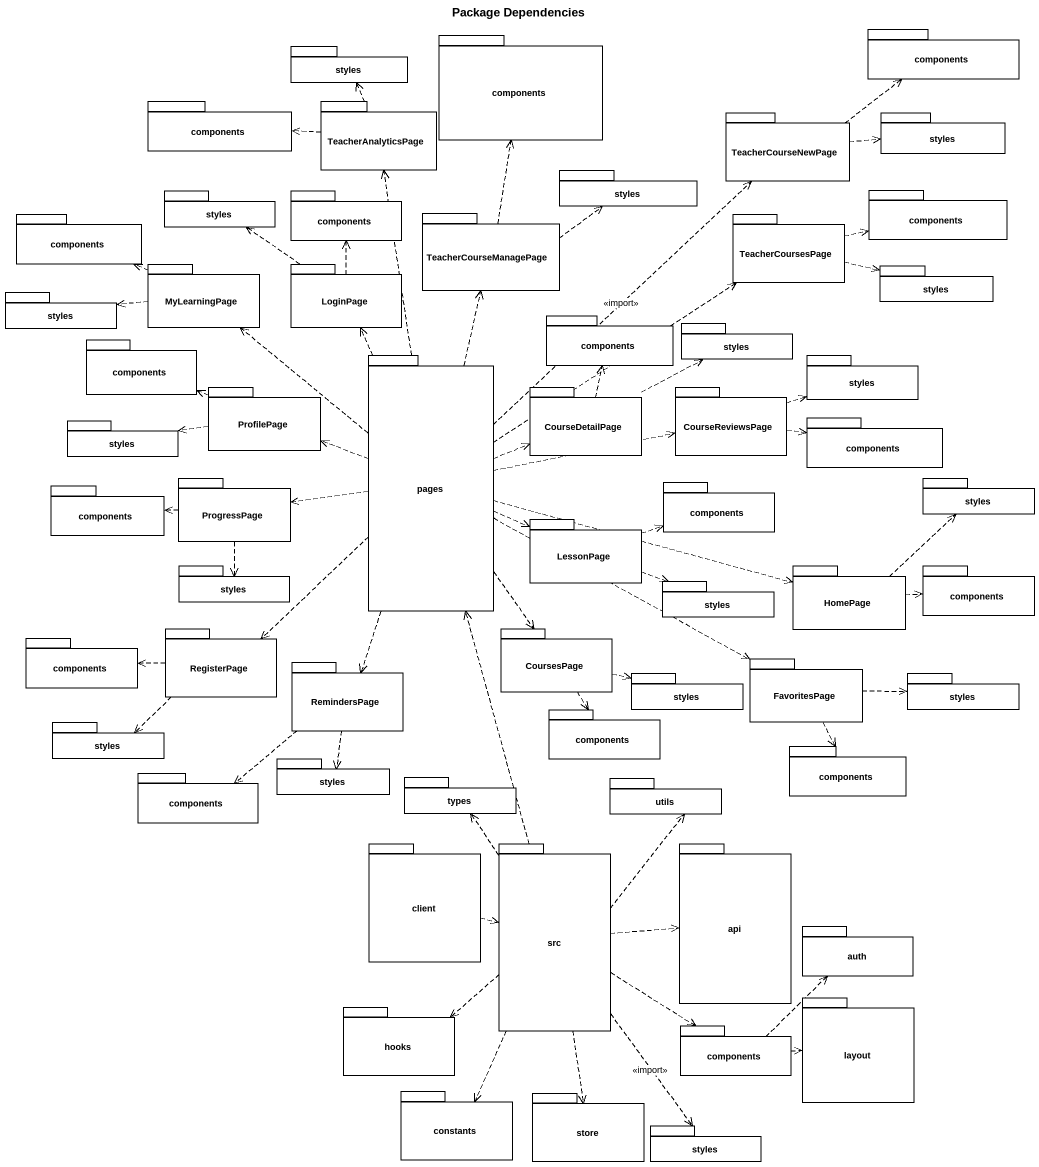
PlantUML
@startuml
title Package Dependencies
package styles {
}
package components {
}
package "components" as components_2 {
}
package "components" as components_3 {
}
package TeacherAnalyticsPage {
}
package TeacherCourseNewPage {
}
package "styles" as styles_2 {
}
package "styles" as styles_3 {
}
package "components" as components_4 {
}
package "styles" as styles_4 {
}
package "components" as components_5 {
}
package TeacherCourseManagePage {
}
package TeacherCoursesPage {
}
package "components" as components_6 {
}
package "styles" as styles_5 {
}
package MyLearningPage {
}
package LoginPage {
}
package "styles" as styles_6 {
}
package "components" as components_7 {
}
package "styles" as styles_7 {
}
package "components" as components_8 {
}
package pages {
}
package "styles" as styles_8 {
}
package ProfilePage {
}
package CourseDetailPage {
}
package CourseReviewsPage {
}
package "styles" as styles_9 {
}
package "components" as components_9 {
}
package "components" as components_10 {
}
package ProgressPage {
}
package "components" as components_11 {
}
package "styles" as styles_10 {
}
package LessonPage {
}
package "styles" as styles_11 {
}
package "styles" as styles_12 {
}
package HomePage {
}
package "components" as components_12 {
}
package "components" as components_13 {
}
package RegisterPage {
}
package CoursesPage {
}
package RemindersPage {
}
package "styles" as styles_13 {
}
package FavoritesPage {
}
package "styles" as styles_14 {
}
package "components" as components_14 {
}
package "styles" as styles_15 {
}
package "components" as components_15 {
}
package "components" as components_16 {
}
package "styles" as styles_16 {
}
package types {
}
package utils {
}
package client {
}
package src {
}
package api {
}
package auth {
}
package hooks {
}
package "components" as components_17 {
}
package layout {
}
package constants {
}
package store {
}
package "styles" as styles_17 {
}
TeacherAnalyticsPage .up.> styles
TeacherAnalyticsPage .left.> components_3
TeacherCourseNewPage .right.> components_2
TeacherCourseNewPage .right.> styles_2
TeacherCourseManagePage .up.> components
TeacherCourseManagePage .right.> styles_3
TeacherCoursesPage .right.> components_6
TeacherCoursesPage .right.> styles_6
MyLearningPage .left.> components_4
MyLearningPage .left.> styles_5
LoginPage .up.> styles_4
LoginPage .up.> components_5
pages .up.> TeacherAnalyticsPage
pages .up.> TeacherCourseNewPage : <<import>>
pages .up.> TeacherCourseManagePage
pages .up.> TeacherCoursesPage
pages .up.> MyLearningPage
pages .up.> LoginPage
pages .left.> ProfilePage
pages .right.> CourseDetailPage
pages .right.> CourseReviewsPage
pages .left.> ProgressPage
pages .right.> LessonPage
pages .right.> HomePage
pages ..> RegisterPage
pages ..> CoursesPage
pages ..> RemindersPage
pages .right.> FavoritesPage
ProfilePage .left.> components_8
ProfilePage .left.> styles_9
CourseDetailPage .up.> components_7
CourseDetailPage .right.> styles_7
CourseReviewsPage .right.> styles_8
CourseReviewsPage .right.> components_9
ProgressPage .left.> components_10
ProgressPage ..> styles_11
LessonPage .right.> components_11
LessonPage .right.> styles_12
HomePage .up.> styles_10
HomePage .right.> components_12
RegisterPage .left.> components_13
RegisterPage ..> styles_15
CoursesPage .right.> styles_13
CoursesPage ..> components_14
RemindersPage ..> components_16
RemindersPage ..> styles_16
FavoritesPage .right.> styles_14
FavoritesPage ..> components_15
client .right.> src
src .up.> pages
src .up.> types
src .up.> utils
src .right.> api
src ..> hooks
src ..> components_17
src ..> constants
src ..> store
src ..> styles_17 : <<import>>
components_17 .up.> auth
components_17 .right.> layout
@enduml
